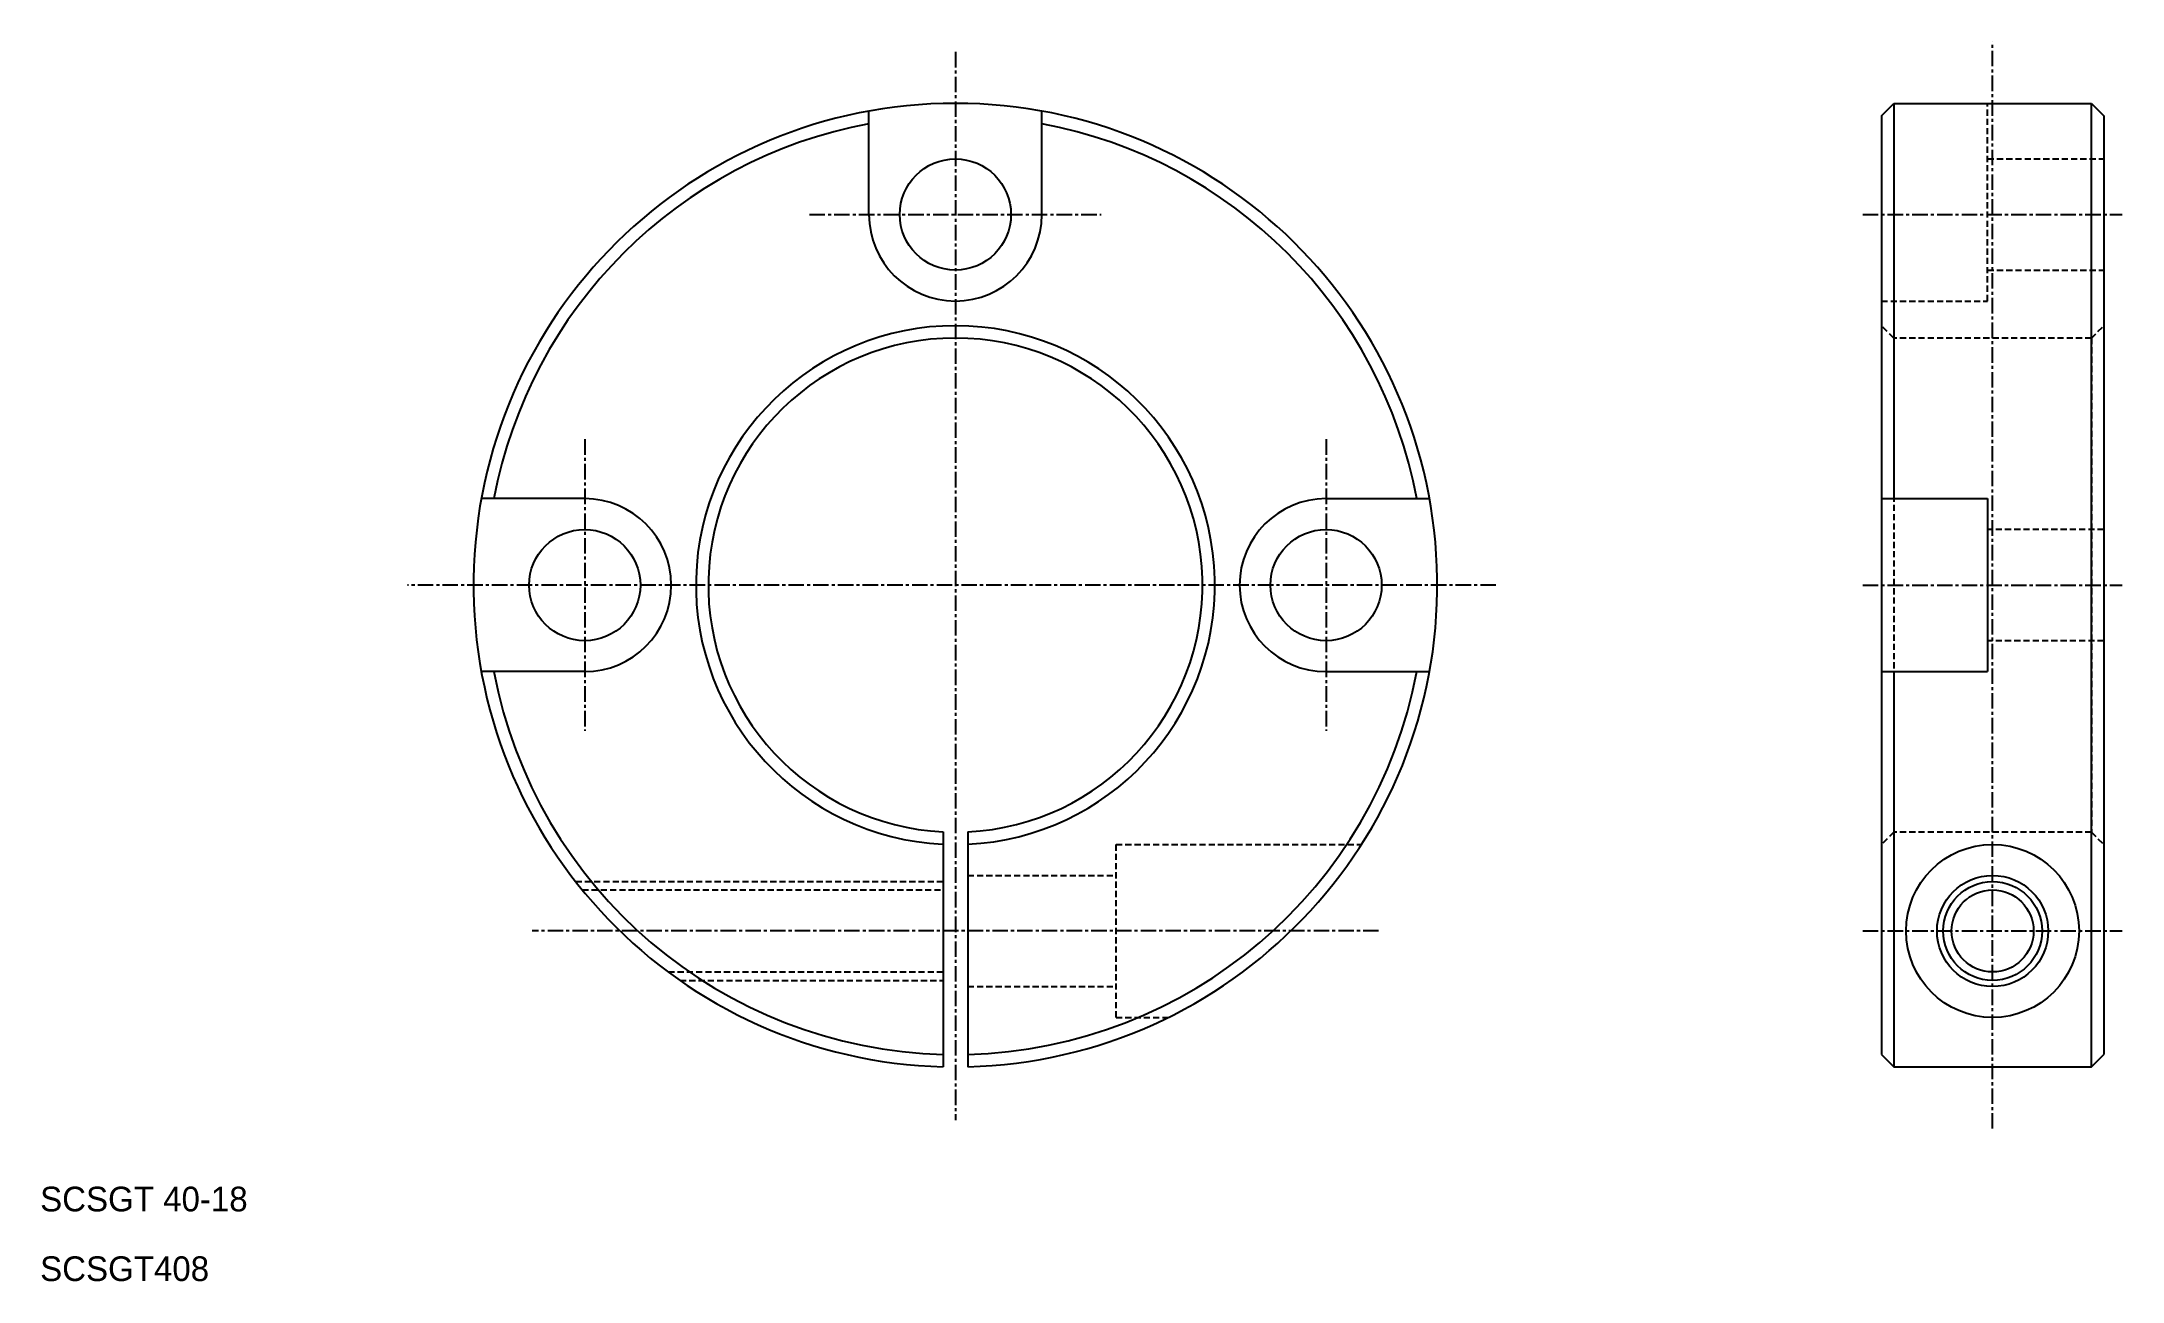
# Model space of a CAD drawing. Extents: x 54 to 222, y 66 to 166.
import ezdxf

# ---------------------------------------------------------------- set-up
doc = ezdxf.new("R2010")
doc.units = 0
doc.linetypes.add('CENTER', pattern=[2, 1.25, -0.25, 0.25, -0.25])
doc.linetypes.add('DASHED', pattern=[0.75, 0.5, -0.25])
doc.layers.get('0').update_dxf_attribs({"linetype": 'CONTINUOUS'})
doc.layers.add('CENTER', color=1, linetype='CENTER')

msp = doc.modelspace()

# ---------------------------------------------------------------- linework, layer by layer
at = {"color": 7, "linetype": 'CONTINUOUS'}
for p, q in [((120.94, 151.99), (120.94, 160.36)), ((134.94, 151.99), (134.94, 160.36)), ((202.89, 159.99), (203.89, 160.99)), ((203.89, 160.99), (203.89, 128.99)), ((203.89, 160.99), (219.89, 160.99)), ((219.89, 82.99), (219.89, 160.99)), ((219.89, 160.99), (220.89, 159.99)), ((202.89, 159.99), (202.89, 83.99)), ((220.89, 159.99), (220.89, 83.99)), ((97.94, 128.99), (89.57, 128.99)), ((157.94, 128.99), (166.31, 128.99)), ((202.89, 128.99), (211.49, 128.99)), ((211.49, 128.99), (211.49, 114.99)), ((97.94, 114.99), (89.57, 114.99)), ((157.94, 114.99), (166.31, 114.99)), ((202.89, 114.99), (211.49, 114.99)), ((203.89, 114.99), (203.89, 82.99)), ((126.94, 102.01), (126.94, 83)), ((128.94, 102.01), (128.94, 83)), ((202.89, 83.99), (203.89, 82.99)), ((203.89, 82.99), (219.89, 82.99)), ((219.89, 82.99), (220.89, 83.99))]:
    msp.add_line(p, q, dxfattribs=at)
at = {"color": 3, "linetype": 'DASHED'}
for p, q in [((211.49, 144.99), (211.49, 160.99)), ((211.49, 156.49), (220.89, 156.49)), ((211.49, 147.49), (220.89, 147.49)), ((202.89, 144.99), (211.49, 144.99)), ((203.89, 141.99), (202.89, 142.99)), ((219.89, 141.99), (203.89, 141.99)), ((203.89, 141.99), (203.89, 101.99)), ((219.89, 141.99), (220.89, 142.99)), ((219.89, 141.99), (219.89, 101.99)), ((220.89, 126.49), (211.49, 126.49)), ((220.89, 117.49), (211.49, 117.49)), ((203.89, 101.99), (202.89, 100.99)), ((219.89, 101.99), (203.89, 101.99)), ((219.89, 101.99), (220.89, 100.99)), ((140.94, 100.99), (160.8, 100.99)), ((140.94, 86.99), (140.94, 100.99)), ((97.2, 97.99), (126.94, 97.99)), ((128.94, 98.49), (140.94, 98.49)), ((97.74, 97.31), (126.94, 97.31)), ((104.7, 90.67), (126.94, 90.67)), ((105.65, 89.99), (126.94, 89.99)), ((128.94, 89.49), (140.94, 89.49)), ((140.94, 86.99), (145.14, 86.99))]:
    msp.add_line(p, q, dxfattribs=at)
at = {"color": 7, "linetype": 'CONTINUOUS'}
for centre, radius in [((127.94, 151.99), 4.5), ((97.94, 121.99), 4.5), ((157.94, 121.99), 4.5), ((211.89, 93.99), 7), ((211.89, 93.99), 4.5), ((211.89, 93.99), 3.32)]:
    msp.add_circle(centre, radius, dxfattribs=at)
at = {"color": 3, "linetype": 'CONTINUOUS'}
msp.add_circle((211.89, 93.99), 4, dxfattribs=at)
at = {"color": 7, "linetype": 'CONTINUOUS'}
for centre, radius, start, end in [((127.94, 121.99), 39, 271.4693, 268.5307), ((127.94, 121.99), 38, 100.6151, 169.3849), ((127.94, 121.99), 38, 10.6151, 79.3849), ((127.94, 151.99), 7, 180, 0), ((127.94, 121.99), 21, 272.7294, 267.134), ((127.94, 121.99), 20, 272.866, 267.134), ((97.94, 121.99), 7, 270, 90), ((157.94, 121.99), 7, 90, 270), ((127.94, 121.99), 38, 190.6151, 268.5307), ((127.94, 121.99), 38, 271.4693, 349.3849)]:
    msp.add_arc(centre, radius, start, end, dxfattribs=at)
at = {"layer": 'CENTER', "color": 1, "linetype": 'CENTER'}
for p, q in [((127.94, 165.15), (127.94, 78.67)), ((211.89, 77.99), (211.89, 165.99)), ((116.13, 151.99), (139.75, 151.99)), ((201.39, 151.99), (222.39, 151.99)), ((97.94, 133.8), (97.94, 110.18)), ((157.94, 133.8), (157.94, 110.18)), ((171.68, 121.99), (83.59, 121.99)), ((201.39, 121.99), (222.39, 121.99)), ((162.19, 93.99), (93.68, 93.99)), ((201.39, 93.99), (222.39, 93.99))]:
    msp.add_line(p, q, dxfattribs=at)

# ---------------------------------------------------------------- texts
at = {"color": 7, "linetype": 'CONTINUOUS'}
for s, p in [('SCSGT 40-18', (53.86, 71.29)), ('SCSGT408', (53.86, 65.65))]:
    msp.add_text(s, height=2, dxfattribs=at).set_placement(p)

doc.saveas('drawing.dxf')
